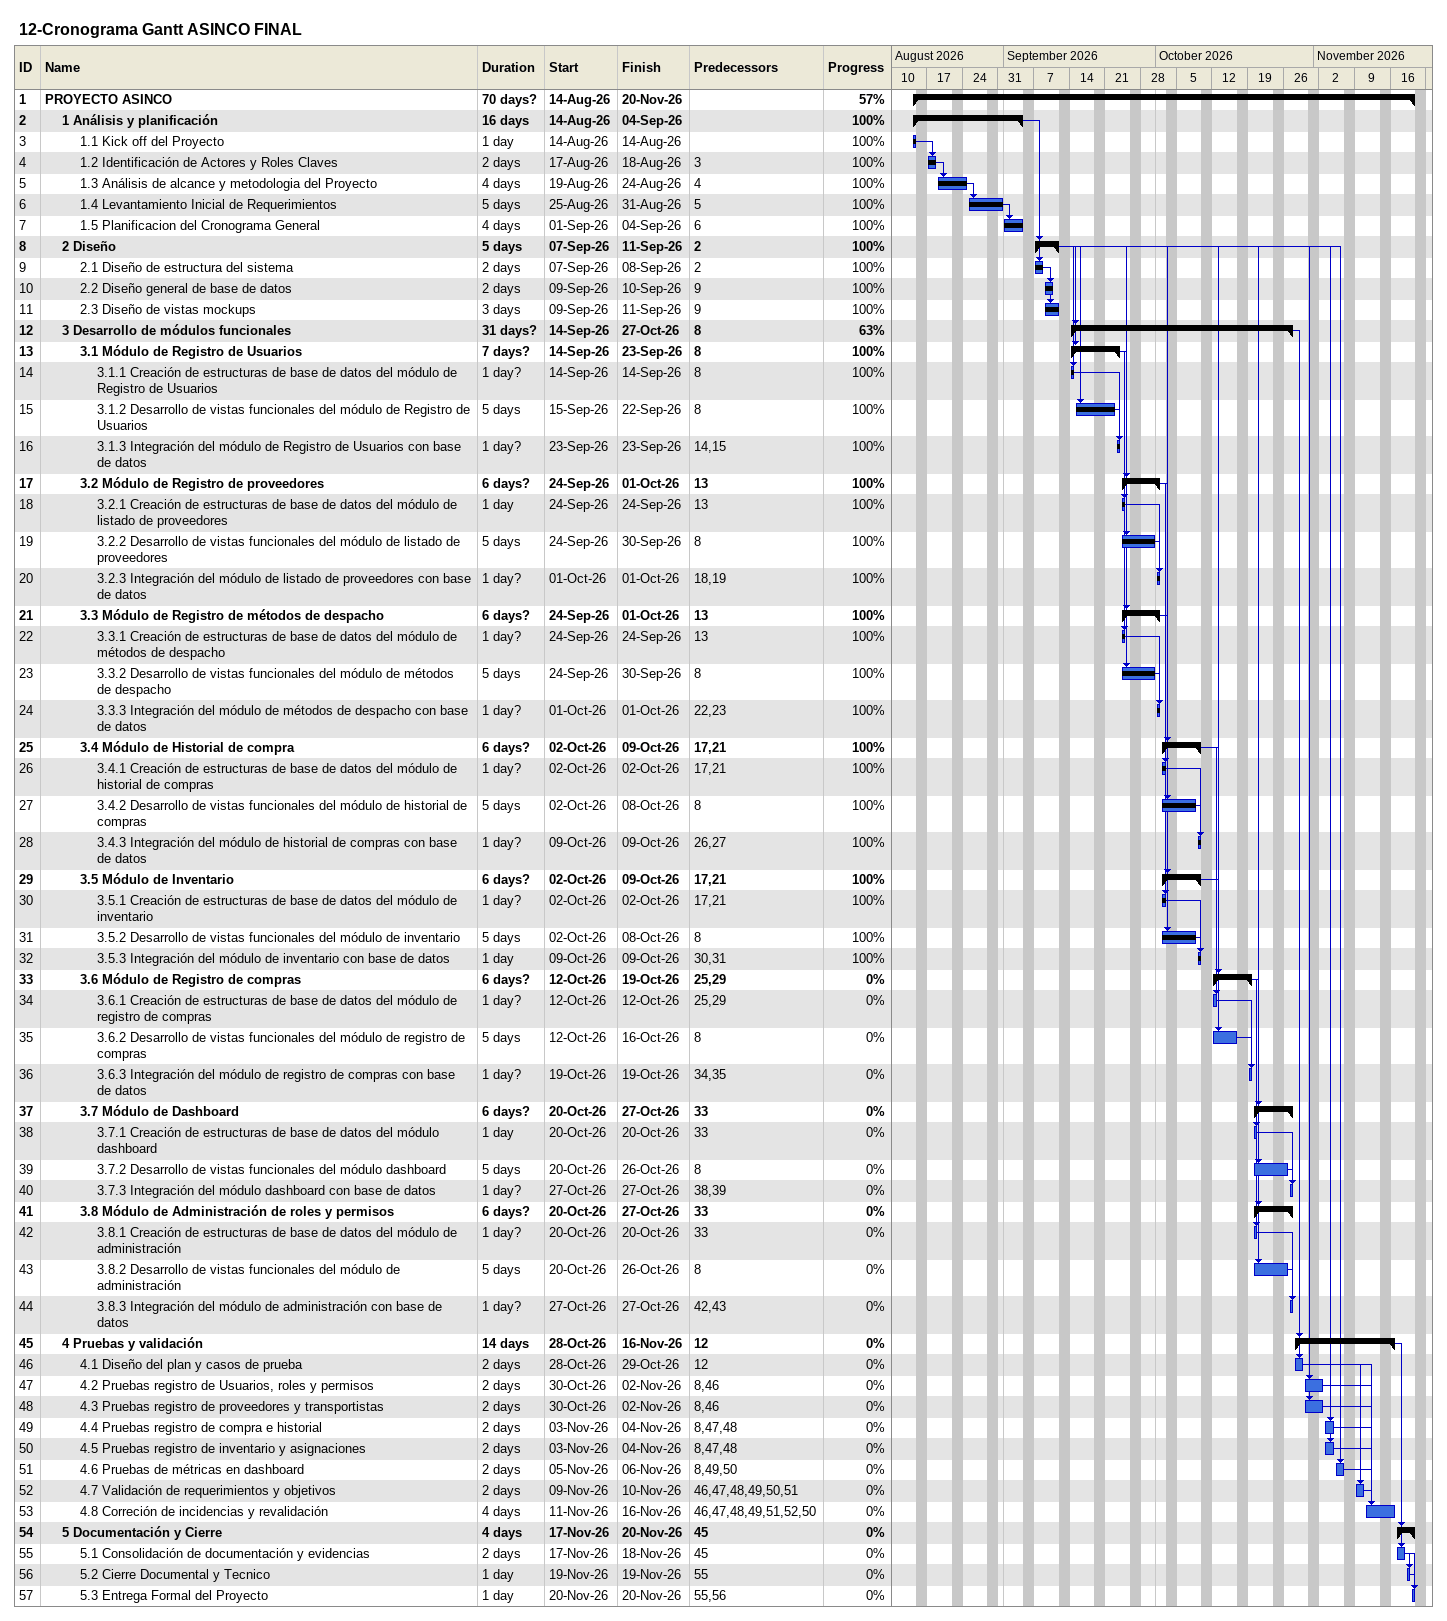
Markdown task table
12-Cronograma Gantt ASINCO FINAL

| ID | Level | Task | Duration | Start | Finish | Predecessors | % complete |
|---|---|---|---|---|---|---|---|
| 1 | 1 | **PROYECTO ASINCO** | 70d? | 2026-08-14 | 2026-11-20 |  | 57 |
| 2 | 2 | **1 Análisis y planificación** | 16d | 2026-08-14 | 2026-09-04 |  | 100 |
| 3 | 3 | 1.1 Kick off del Proyecto | 1d | 2026-08-14 | 2026-08-14 |  | 100 |
| 4 | 3 | 1.2 Identificación de Actores y Roles Claves | 2d | 2026-08-17 | 2026-08-18 | 3 | 100 |
| 5 | 3 | 1.3 Análisis de alcance y metodologia del Proyecto | 4d | 2026-08-19 | 2026-08-24 | 4 | 100 |
| 6 | 3 | 1.4 Levantamiento Inicial de Requerimientos | 5d | 2026-08-25 | 2026-08-31 | 5 | 100 |
| 7 | 3 | 1.5 Planificacion del Cronograma General | 4d | 2026-09-01 | 2026-09-04 | 6 | 100 |
| 8 | 2 | **2 Diseño** | 5d | 2026-09-07 | 2026-09-11 | 2 | 100 |
| 9 | 3 | 2.1 Diseño de estructura del sistema | 2d | 2026-09-07 | 2026-09-08 | 2 | 100 |
| 10 | 3 | 2.2 Diseño general de base de datos | 2d | 2026-09-09 | 2026-09-10 | 9 | 100 |
| 11 | 3 | 2.3 Diseño de vistas mockups | 3d | 2026-09-09 | 2026-09-11 | 9 | 100 |
| 12 | 2 | **3 Desarrollo de módulos funcionales** | 31d? | 2026-09-14 | 2026-10-27 | 8 | 63 |
| 13 | 3 | **3.1 Módulo de Registro de Usuarios** | 7d? | 2026-09-14 | 2026-09-23 | 8 | 100 |
| 14 | 4 | 3.1.1 Creación de estructuras de base de datos del módulo de Registro de Usuarios | 1d? | 2026-09-14 | 2026-09-14 | 8 | 100 |
| 15 | 4 | 3.1.2 Desarrollo de vistas funcionales del módulo de Registro de Usuarios | 5d | 2026-09-15 | 2026-09-22 | 8 | 100 |
| 16 | 4 | 3.1.3 Integración del módulo de Registro de Usuarios con base de datos | 1d? | 2026-09-23 | 2026-09-23 | 14, 15 | 100 |
| 17 | 3 | **3.2 Módulo de Registro de proveedores** | 6d? | 2026-09-24 | 2026-10-01 | 13 | 100 |
| 18 | 4 | 3.2.1 Creación de estructuras de base de datos del módulo de listado de proveedores | 1d | 2026-09-24 | 2026-09-24 | 13 | 100 |
| 19 | 4 | 3.2.2 Desarrollo de vistas funcionales del módulo de listado de proveedores | 5d | 2026-09-24 | 2026-09-30 | 8 | 100 |
| 20 | 4 | 3.2.3 Integración del módulo de listado de proveedores con base de datos | 1d? | 2026-10-01 | 2026-10-01 | 18, 19 | 100 |
| 21 | 3 | **3.3 Módulo de Registro de métodos de despacho** | 6d? | 2026-09-24 | 2026-10-01 | 13 | 100 |
| 22 | 4 | 3.3.1 Creación de estructuras de base de datos del módulo de métodos de despacho | 1d? | 2026-09-24 | 2026-09-24 | 13 | 100 |
| 23 | 4 | 3.3.2 Desarrollo de vistas funcionales del módulo de métodos de despacho | 5d | 2026-09-24 | 2026-09-30 | 8 | 100 |
| 24 | 4 | 3.3.3 Integración del módulo de métodos de despacho con base de datos | 1d? | 2026-10-01 | 2026-10-01 | 22, 23 | 100 |
| 25 | 3 | **3.4 Módulo de Historial de compra** | 6d? | 2026-10-02 | 2026-10-09 | 17, 21 | 100 |
| 26 | 4 | 3.4.1 Creación de estructuras de base de datos del módulo de historial de compras | 1d? | 2026-10-02 | 2026-10-02 | 17, 21 | 100 |
| 27 | 4 | 3.4.2 Desarrollo de vistas funcionales del módulo de historial de compras | 5d | 2026-10-02 | 2026-10-08 | 8 | 100 |
| 28 | 4 | 3.4.3 Integración del módulo de historial de compras con base de datos | 1d? | 2026-10-09 | 2026-10-09 | 26, 27 | 100 |
| 29 | 3 | **3.5 Módulo de Inventario** | 6d? | 2026-10-02 | 2026-10-09 | 17, 21 | 100 |
| 30 | 4 | 3.5.1 Creación de estructuras de base de datos del módulo de inventario | 1d? | 2026-10-02 | 2026-10-02 | 17, 21 | 100 |
| 31 | 4 | 3.5.2 Desarrollo de vistas funcionales del módulo de inventario | 5d | 2026-10-02 | 2026-10-08 | 8 | 100 |
| 32 | 4 | 3.5.3 Integración del módulo de inventario con base de datos | 1d | 2026-10-09 | 2026-10-09 | 30, 31 | 100 |
| 33 | 3 | **3.6 Módulo de Registro de compras** | 6d? | 2026-10-12 | 2026-10-19 | 25, 29 | 0 |
| 34 | 4 | 3.6.1 Creación de estructuras de base de datos del módulo de registro de compras | 1d? | 2026-10-12 | 2026-10-12 | 25, 29 | 0 |
| 35 | 4 | 3.6.2 Desarrollo de vistas funcionales del módulo de registro de compras | 5d | 2026-10-12 | 2026-10-16 | 8 | 0 |
| 36 | 4 | 3.6.3 Integración del módulo de registro de compras con base de datos | 1d? | 2026-10-19 | 2026-10-19 | 34, 35 | 0 |
| 37 | 3 | **3.7 Módulo de Dashboard** | 6d? | 2026-10-20 | 2026-10-27 | 33 | 0 |
| 38 | 4 | 3.7.1 Creación de estructuras de base de datos del módulo dashboard | 1d | 2026-10-20 | 2026-10-20 | 33 | 0 |
| 39 | 4 | 3.7.2 Desarrollo de vistas funcionales del módulo dashboard | 5d | 2026-10-20 | 2026-10-26 | 8 | 0 |
| 40 | 4 | 3.7.3 Integración del módulo dashboard con base de datos | 1d? | 2026-10-27 | 2026-10-27 | 38, 39 | 0 |
| 41 | 3 | **3.8 Módulo de Administración de roles y permisos** | 6d? | 2026-10-20 | 2026-10-27 | 33 | 0 |
| 42 | 4 | 3.8.1 Creación de estructuras de base de datos del módulo de administración | 1d? | 2026-10-20 | 2026-10-20 | 33 | 0 |
| 43 | 4 | 3.8.2 Desarrollo de vistas funcionales del módulo de administración | 5d | 2026-10-20 | 2026-10-26 | 8 | 0 |
| 44 | 4 | 3.8.3 Integración del módulo de administración con base de datos | 1d? | 2026-10-27 | 2026-10-27 | 42, 43 | 0 |
| 45 | 2 | **4 Pruebas y validación** | 14d | 2026-10-28 | 2026-11-16 | 12 | 0 |
| 46 | 3 | 4.1 Diseño del plan y casos de prueba | 2d | 2026-10-28 | 2026-10-29 | 12 | 0 |
| 47 | 3 | 4.2 Pruebas registro de Usuarios, roles y permisos | 2d | 2026-10-30 | 2026-11-02 | 8, 46 | 0 |
| 48 | 3 | 4.3 Pruebas registro de proveedores y transportistas | 2d | 2026-10-30 | 2026-11-02 | 8, 46 | 0 |
| 49 | 3 | 4.4 Pruebas registro de compra e historial | 2d | 2026-11-03 | 2026-11-04 | 8, 47, 48 | 0 |
| 50 | 3 | 4.5 Pruebas registro de inventario y asignaciones | 2d | 2026-11-03 | 2026-11-04 | 8, 47, 48 | 0 |
| 51 | 3 | 4.6 Pruebas de métricas en dashboard | 2d | 2026-11-05 | 2026-11-06 | 8, 49, 50 | 0 |
| 52 | 3 | 4.7 Validación de requerimientos y objetivos | 2d | 2026-11-09 | 2026-11-10 | 46, 47, 48, 49, 50, 51 | 0 |
| 53 | 3 | 4.8 Correción de incidencias y revalidación | 4d | 2026-11-11 | 2026-11-16 | 46, 47, 48, 49, 51, 52, 50 | 0 |
| 54 | 2 | **5 Documentación y Cierre** | 4d | 2026-11-17 | 2026-11-20 | 45 | 0 |
| 55 | 3 | 5.1 Consolidación de documentación y evidencias | 2d | 2026-11-17 | 2026-11-18 | 45 | 0 |
| 56 | 3 | 5.2 Cierre Documental y Tecnico | 1d | 2026-11-19 | 2026-11-19 | 55 | 0 |
| 57 | 3 | 5.3 Entrega Formal del Proyecto | 1d | 2026-11-20 | 2026-11-20 | 55, 56 | 0 |
